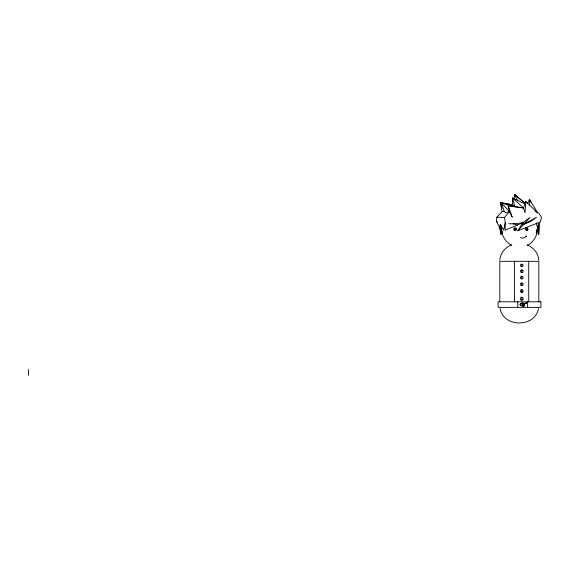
<?xml version="1.0" encoding="UTF-8"?>
<svg xmlns="http://www.w3.org/2000/svg" width="570" height="570" viewBox="0 0 570 570"><rect width="100%" height="100%" fill="white"/><g stroke="black" fill="none" stroke-linecap="round" stroke-linejoin="round"><path stroke-width="0.85" d="M524.272 304.665L524.158 304.159L523.837 304.729M499.32 226.041L501.037 234.391L501.123 226.19L500.375 224.694M527.628 203.276L529.48 199.379L537.767 212.859L525.789 201.531L525.034 212.731L523.524 207.979L508.162 205.677L509.423 211.598L504.514 217.469L505.262 222.542L505.113 230.202L522.811 222.77L529.95 217.469L517.824 230.829L538.871 222.542L536.249 233.315L538.507 224.295L538.743 234.391L537.311 229.753M538.743 234.391L539.826 221.702M505.262 222.542L503.624 230.202L500.538 224.851L502.234 232.824L496.442 221.245L496.833 217.241L502.106 211.598L504.243 211.598L505.961 212.731L509.423 211.598L512.245 217.241L508.162 205.677L523.524 207.979L525.789 201.531L526.716 202.877M520.018 304.195L520.239 305.299M523.837 304.708L524.158 305.734C523.182 306.624 523.324 304.544 524.158 304.572M499.805 260.184C500.261 253.401 505.113 247.38 511.376 244.965M523.481 305.271L523.31 304.209L523.538 304.594L526.452 302.862L523.196 304.359L523.431 305.235M523.552 304.772L524.236 304.494L523.851 304.387M513.841 198.909L514.781 194.669L524.82 203.013M537.296 231.363C536.456 237.291 532.75 242.735 527.279 245.285M540.41 221.63L541.5 217.469L538.636 212.731M538.507 308.648C534.917 327.743 503.709 327.743 500.118 308.648M524.029 304.501C525.027 307.551 516.434 305.484 521.963 302.898A4.054 4.004 -75.2 0 1 523.11 302.898C524.92 304.195 519.997 301.858 520.966 304.857A1.339 1.325 -75.2 0 0 521.358 305.57C524.4 307.031 521.073 303.24 524.122 304.43M517.824 230.829L522.811 222.77L523.887 224.145L530.271 221.773L536.498 217.241L523.887 224.145L521.571 224.78M522.711 305.777L522.804 304.622M526.352 302.77L526.587 303.147M523.581 304.572L523.196 304.359L526.459 303.026M523.274 304.537L526.423 302.912M523.438 304.501L526.545 303.176M524.193 305.769L523.481 306.104L524.293 305.841L523.745 304.437L524.293 305.841M523.566 304.758L523.987 305.677L523.509 305.919M526.509 227.879L526.808 227.836A1.354 1.168 88.4 0 1 527.984 229.197A1.354 1.168 88.4 0 1 526.822 230.551L526.523 230.501A1.354 1.168 88.4 0 1 526.509 227.879L526.538 230.508M508.675 223.718L513.093 223.832L522.811 222.77M526.053 236.016L526.488 236.286M504.514 217.469L496.833 217.241M502.106 211.598L500.396 202.521L512.53 204.837L514.318 206.39M513.093 223.832L517.475 225.008M523.844 304.508L523.509 304.373L523.581 306.176M501.928 208.478L500.396 202.521L504.429 203.739M500.032 225.734L501.123 226.19L499.954 224.958M527.243 244.965C533.513 247.38 538.365 253.401 538.814 260.184M525.298 204.074L512.544 197.918L512.53 204.837L501.572 203.027L504.243 211.598M511.796 245.285C506.324 242.735 502.619 237.291 501.771 231.363M535.016 210.879L537.767 212.859M500.396 202.521L502.462 204.167M525.547 203.711L514.781 194.669L514.803 196.415M523.524 207.979L512.544 197.918L514.917 206.91L501.572 203.027L509.423 211.598M496.442 221.245L497.61 222.478M515.757 196.144L514.781 194.669L517.56 200.718M531.162 202.436L529.48 199.379L529.501 205.236M500.766 228.1L502.234 232.824M536.178 222.963L537.232 226.703M500.838 230.551L501.037 234.391M538.814 301.765L538.814 261.309L499.805 261.309L499.805 301.765M528.725 261.309L528.725 301.765M527.628 301.794L527.628 307.373M521.764 264.152L521.764 266.71M521.764 269.881L521.764 272.595M521.764 276.201L521.764 278.915M521.764 282.962L521.764 285.627M521.764 289.695L521.764 292.41M521.764 297.162L521.764 300.198M517.731 301.794L517.731 307.373M514.453 261.309L514.453 301.765M28.5 369.567L28.5 375.331M526.302 236.094A4.225 4.168 0 0 1 520.51 237.512M526.53 228.599L526.381 228.734A0.876 0.755 88.4 0 0 526.388 229.974L526.538 230.102A0.876 0.755 88.4 0 0 527.678 229.354A0.876 0.755 88.4 0 0 526.538 228.591M540.916 301.794L498.08 301.794L498.08 307.373L540.916 307.373L540.916 301.794M522.811 299.756A1.518 1.489 -90 0 0 522.149 297.219A1.518 1.489 -90 0 0 520.324 299.072A1.518 1.489 -90 0 0 522.811 299.756M522.683 285.242A1.332 1.311 -90 0 0 522.099 283.005A1.332 1.311 -90 0 0 520.495 284.644A1.332 1.311 -90 0 0 522.683 285.242M522.704 278.516A1.354 1.332 -90 0 0 522.106 276.251A1.354 1.332 -90 0 0 520.474 277.911A1.354 1.332 -90 0 0 522.704 278.516M522.704 292.018A1.354 1.332 -90 0 0 522.106 289.745A1.354 1.332 -90 0 0 520.474 291.405A1.354 1.332 -90 0 0 522.704 292.018M522.647 266.333A1.275 1.254 -90 0 0 522.084 264.202A1.275 1.254 -90 0 0 520.553 265.762A1.275 1.254 -90 0 0 522.647 266.333M522.704 272.204A1.354 1.332 -90 0 0 522.106 269.931A1.354 1.332 -90 0 0 520.474 271.591A1.354 1.332 -90 0 0 522.704 272.204M515.964 230.045A1.354 1.311 -86.8 0 0 515.38 227.772A1.354 1.311 -86.8 0 0 513.762 229.439A1.354 1.311 -86.8 0 0 515.964 230.045M515.8 229.881A0.876 0.848 -86.8 0 0 515.408 228.413A0.876 0.848 -86.8 0 0 514.375 229.496A0.876 0.848 -86.8 0 0 515.8 229.881"/></g></svg>
